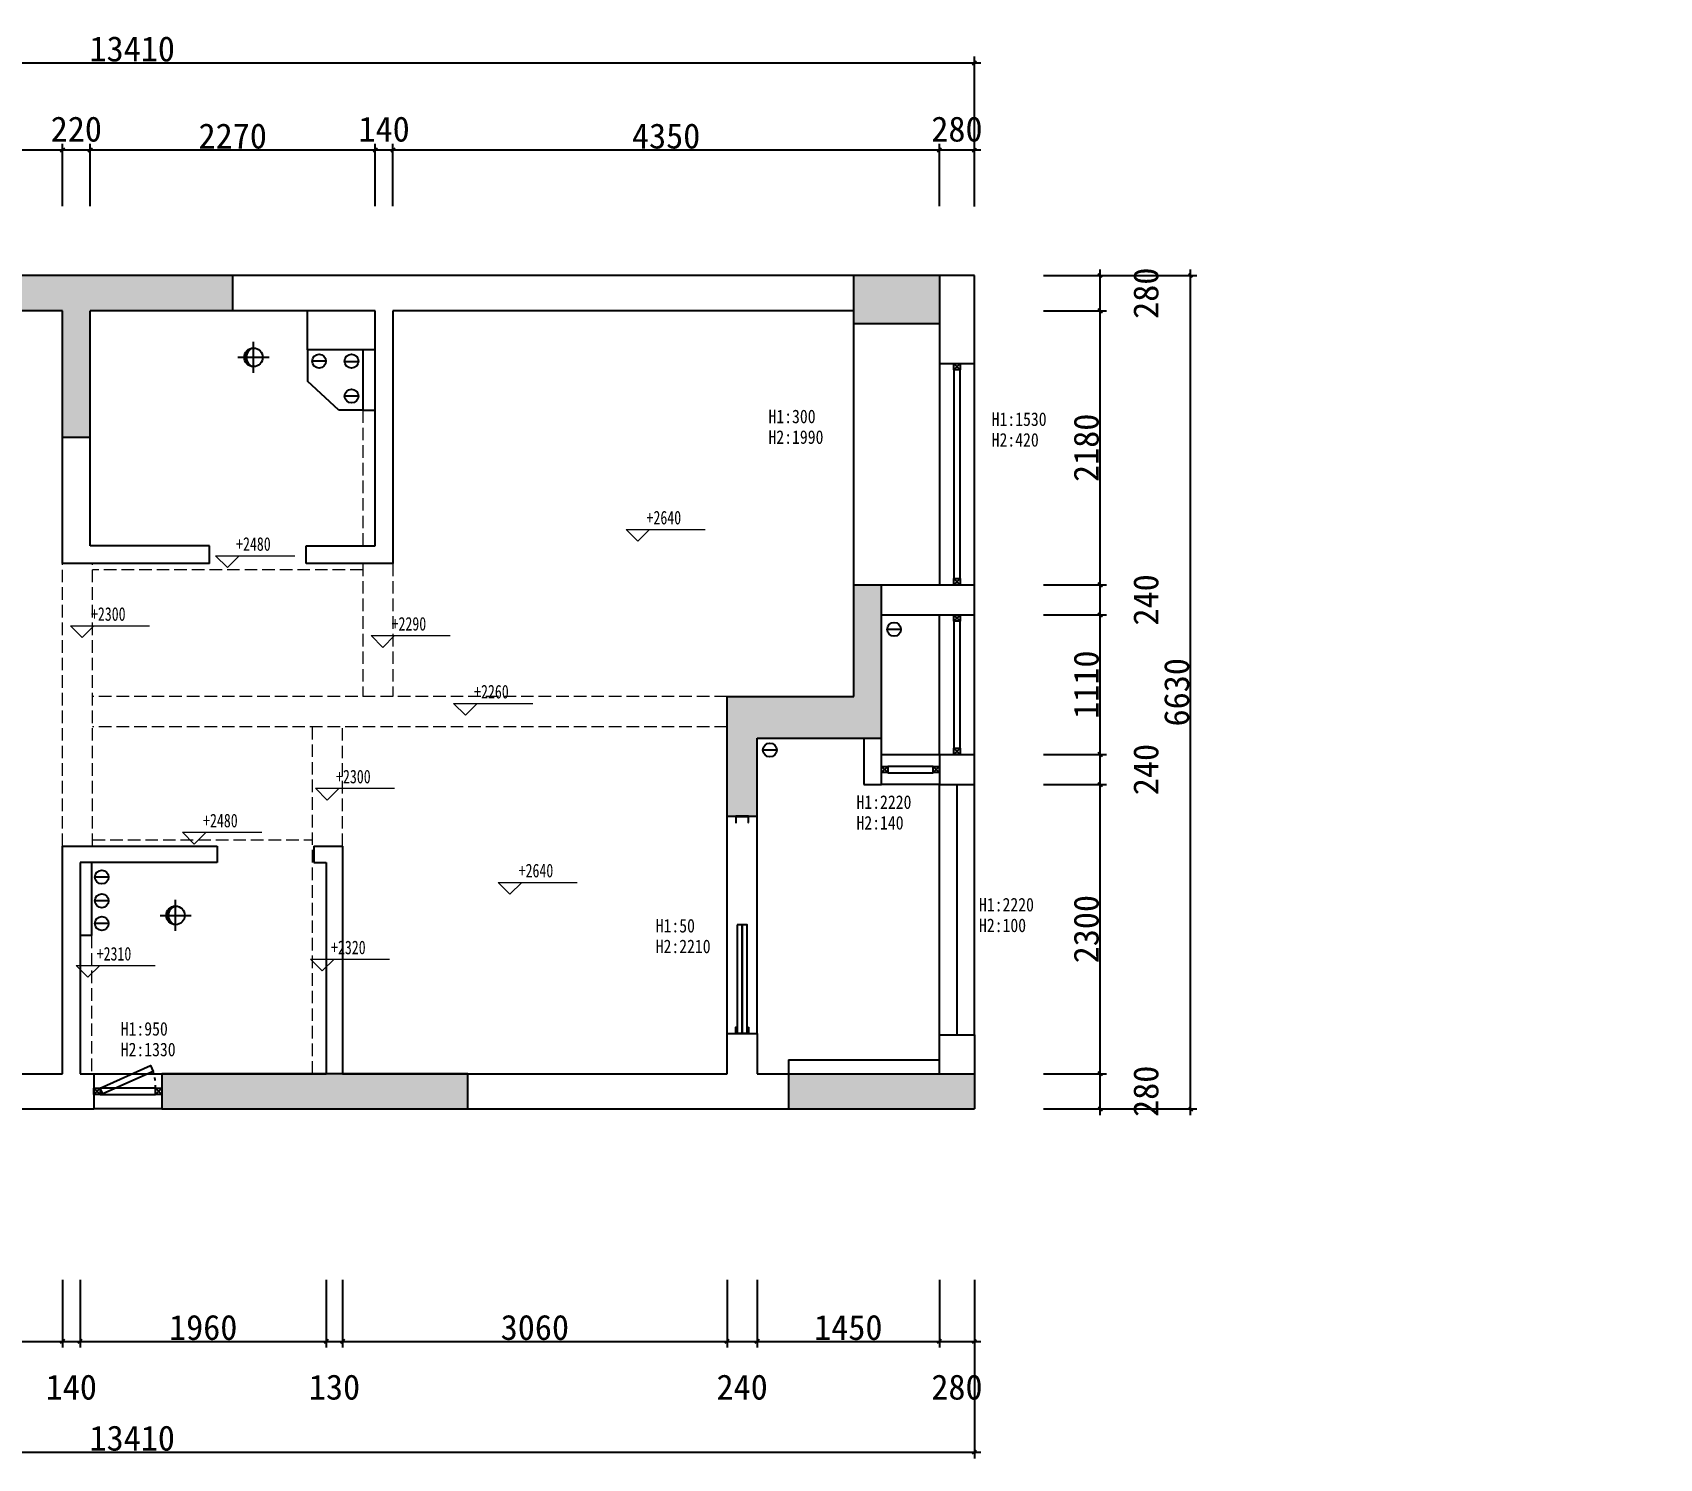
# Model space of a CAD drawing. Header units: millimetres. Extents: x 104198 to 1296755, y -81101 to 81453.
# Drawn here: x 524608 to 537559, y 8328 to 19673 of the extents above; entities that cross this region are included whole.
import ezdxf

# ---------------------------------------------------------------- set-up
doc = ezdxf.new("R2010")
doc.units = ezdxf.units.MM
doc.header["$PDMODE"] = 3
doc.linetypes.add('ACAD_ISO03W100', pattern=[30, 12, -18])
doc.linetypes.add('DASH', pattern=[8.89, 6.35, -2.54])
doc.layers.get('Defpoints').update_dxf_attribs({"color": 250})
for name, color, linetype, lineweight in [('01-PL-墙体柱子', 7, 'Continuous', 35), ('Lintel【过梁】', 6, 'DASH', 0), ('平面文字', 2, 'Continuous', 0)]:
    doc.layers.add(name, color=color, linetype=linetype, lineweight=lineweight)
doc.layers.add('1-墙线', color=7, linetype='Continuous')
doc.layers.add('图层1', color=1, linetype='Continuous')
doc.styles.add('新宋体', font='', dxfattribs={"width": 0.85})
doc.styles.get('新宋体').set_extended_font_data('NSimSun')
doc.dimstyles.new('平面', dxfattribs={"dimscale": 0, "dimtxt": 200, "dimasz": 30, "dimexe": 50, "dimexo": 50, "dimgap": 10, "dimtad": 1, "dimdec": 0, "dimdsep": 46, "dimtxsty": 'Standard', "dimblk1": 'OBLIQUE', "dimblk2": 'OBLIQUE', "dimsah": 1, "dimcen": 0, "dimdle": 50, "dimclrd": 8, "dimclre": 8, "dimclrt": 1, "dimadec": 0, "dimazin": 0, "dimtfac": 1, "dimtdec": 0, "dimtmove": 2, "dimatfit": 3, "dimldrblk": 'OBLIQUE', "dimfxl": 1, "dimtolj": 1, "dimtzin": 0, "dimarcsym": 0})
doc.dimstyles.new('平面内部标注', dxfattribs={"dimtxt": 100, "dimasz": 40, "dimexe": 60, "dimexo": 30, "dimgap": 30, "dimtad": 1, "dimdec": 0, "dimtxsty": '新宋体', "dimblk": 'ARCHTICK', "dimcen": 80, "dimdle": 60, "dimclrd": 8, "dimclre": 8, "dimclrt": 1, "dimadec": 0, "dimazin": 0, "dimtfac": 1, "dimtdec": 0, "dimtix": 1, "dimtmove": 2, "dimatfit": 3, "dimldrblk": 'DOT', "dimfxl": 150, "dimfxlon": 1, "dimarcsym": 0})

# ---------------------------------------------------------------- blocks, each defined once
blk = doc.blocks.new('_ArchTick')
at = {"color": 2, "linetype": 'ByBlock', "const_width": 0.4}
blk.add_lwpolyline([(-0.5, -0.5), (0.5, 0.5)], dxfattribs=at)
blk = doc.blocks.new('*D357')
at = {"layer": 'Defpoints', "color": 0, "transparency": 16777216}
for p in [(545236, 10797), (104629, 9467), (545144, 9467)]:
    blk.add_point(p, dxfattribs=at)
at = {"layer": '平面文字', "color": 8, "lineweight": -2, "transparency": 16777216}
for p, q in [((545206, 10797), (545084, 10797)), ((545144, 10857), (545144, 9407)), ((544994, 9467), (545204, 9467))]:
    blk.add_line(p, q, dxfattribs=at)
at = {"layer": '平面文字', "color": 8, "lineweight": -2, "transparency": 16777216, "xscale": 40, "yscale": 40, "zscale": 40}
for p, rotation in [((545144, 10797), 90), ((545144, 9467), 270)]:
    blk.add_blockref('_ArchTick', p, dxfattribs=dict(at, rotation=rotation))
at = {"layer": '平面文字', "color": 1, "transparency": 16777216, "insert": (545064, 10132), "char_height": 100, "attachment_point": 5, "rotation": 90, "style": '新宋体'}
blk.add_mtext('1330', dxfattribs=at)
blk = doc.blocks.new('_Dot')
at = {"color": 2, "linetype": 'ByBlock', "lineweight": -2}
blk.add_line((-0.5, 0), (-1, 0), dxfattribs=at)
at = {"color": 2, "linetype": 'ByBlock', "const_width": 0.5}
blk.add_lwpolyline([(-0.25, 0, 1), (0.25, 0, 1)], format="xyb", close=True, dxfattribs=at)
blk = doc.blocks.new('*D359')
at = {"layer": 'Defpoints', "color": 0, "transparency": 16777216}
for p in [(544951, 11237), (104344, 9467), (104344, 9467)]:
    blk.add_point(p, dxfattribs=at)
at = {"layer": '平面文字', "color": 8, "lineweight": -2, "transparency": 16777216}
for p, q in [((104344, 11297), (104344, 9407)), ((104494, 11237), (104284, 11237)), ((104344, 9467), (104284, 9467))]:
    blk.add_line(p, q, dxfattribs=at)
at = {"layer": '平面文字', "color": 8, "lineweight": -2, "transparency": 16777216, "xscale": 40, "yscale": 40, "zscale": 40}
for p, rotation in [((104344, 11237), 90), ((104344, 9467), 270)]:
    blk.add_blockref('_ArchTick', p, dxfattribs=dict(at, rotation=rotation))
at = {"layer": '平面文字', "color": 1, "transparency": 16777216, "insert": (104264, 10352), "char_height": 100, "attachment_point": 5, "rotation": 90, "style": '新宋体'}
blk.add_mtext('1770', dxfattribs=at)
blk = doc.blocks.new('tree')
at = {"color": 251, "linetype": 'ByBlock', "ltscale": 0.3}
for p, q in [((539041, 164856), (538991, 164806)), ((539041, 164806), (538991, 164856))]:
    blk.add_line(p, q, dxfattribs=at)
at = {"color": 2, "linetype": 'ByBlock', "ltscale": 0.3}
blk.add_lwpolyline([(538991, 164806), (539041, 164806), (539041, 164856), (538991, 164856)], close=True, dxfattribs=at)
blk = doc.blocks.new('_OBLIQUE')
at = {"color": 0, "linetype": 'ByBlock'}
blk.add_line((-0.5, -0.5), (0.5, 0.5), dxfattribs=at)
blk = doc.blocks.new('*D363')
at = {"color": 8, "lineweight": -2, "ltscale": 0.1, "transparency": 16777216}
for p, q in [((523527, 9749), (523527, 9209)), ((524847, 9749), (524847, 9209)), ((523477, 9259), (524897, 9259))]:
    blk.add_line(p, q, dxfattribs=at)
at = {"layer": 'Defpoints', "color": 0, "ltscale": 0.1, "transparency": 16777216}
for p in [(523527, 9799), (524847, 9799), (524847, 9259)]:
    blk.add_point(p, dxfattribs=at)
at = {"color": 8, "lineweight": -2, "ltscale": 0.1, "transparency": 16777216, "xscale": 30, "yscale": 30, "zscale": 30, "rotation": 180}
blk.add_blockref('_OBLIQUE', (523527, 9259), dxfattribs=at)
at = {"color": 8, "lineweight": -2, "ltscale": 0.1, "transparency": 16777216, "xscale": 30, "yscale": 30, "zscale": 30}
blk.add_blockref('_OBLIQUE', (524847, 9259), dxfattribs=at)
at = {"color": 1, "ltscale": 0.1, "transparency": 16777216, "insert": (524187, 9369), "char_height": 200, "attachment_point": 5}
blk.add_mtext('\\A1;1320', dxfattribs=at)
blk = doc.blocks.new('*D364')
at = {"color": 8, "lineweight": -2, "ltscale": 0.1, "transparency": 16777216}
for p, q in [((524847, 9749), (524847, 9209)), ((524987, 9749), (524987, 9209)), ((524797, 9259), (525037, 9259))]:
    blk.add_line(p, q, dxfattribs=at)
at = {"layer": 'Defpoints', "color": 0, "ltscale": 0.1, "transparency": 16777216}
for p in [(524847, 9799), (524987, 9799), (524987, 9259)]:
    blk.add_point(p, dxfattribs=at)
at = {"color": 8, "lineweight": -2, "ltscale": 0.1, "transparency": 16777216, "xscale": 30, "yscale": 30, "zscale": 30, "rotation": 180}
blk.add_blockref('_OBLIQUE', (524847, 9259), dxfattribs=at)
at = {"color": 8, "lineweight": -2, "ltscale": 0.1, "transparency": 16777216, "xscale": 30, "yscale": 30, "zscale": 30}
blk.add_blockref('_OBLIQUE', (524987, 9259), dxfattribs=at)
at = {"color": 1, "ltscale": 0.1, "transparency": 16777216, "insert": (524917, 8894), "char_height": 200, "attachment_point": 5}
blk.add_mtext('\\A1;140', dxfattribs=at)
blk = doc.blocks.new('*D365')
at = {"color": 8, "lineweight": -2, "ltscale": 0.1, "transparency": 16777216}
for p, q in [((524987, 9749), (524987, 9209)), ((526947, 9749), (526947, 9209)), ((524937, 9259), (526997, 9259))]:
    blk.add_line(p, q, dxfattribs=at)
at = {"layer": 'Defpoints', "color": 0, "ltscale": 0.1, "transparency": 16777216}
for p in [(524987, 9799), (526947, 9799), (526947, 9259)]:
    blk.add_point(p, dxfattribs=at)
at = {"color": 8, "lineweight": -2, "ltscale": 0.1, "transparency": 16777216, "xscale": 30, "yscale": 30, "zscale": 30, "rotation": 180}
blk.add_blockref('_OBLIQUE', (524987, 9259), dxfattribs=at)
at = {"color": 8, "lineweight": -2, "ltscale": 0.1, "transparency": 16777216, "xscale": 30, "yscale": 30, "zscale": 30}
blk.add_blockref('_OBLIQUE', (526947, 9259), dxfattribs=at)
at = {"color": 1, "ltscale": 0.1, "transparency": 16777216, "insert": (525967, 9369), "char_height": 200, "attachment_point": 5}
blk.add_mtext('\\A1;1960', dxfattribs=at)
blk = doc.blocks.new('*D366')
at = {"color": 8, "lineweight": -2, "ltscale": 0.1, "transparency": 16777216}
for p, q in [((526947, 9749), (526947, 9209)), ((527077, 9749), (527077, 9209)), ((526897, 9259), (527127, 9259))]:
    blk.add_line(p, q, dxfattribs=at)
at = {"layer": 'Defpoints', "color": 0, "ltscale": 0.1, "transparency": 16777216}
for p in [(526947, 9799), (527077, 9799), (527077, 9259)]:
    blk.add_point(p, dxfattribs=at)
at = {"color": 8, "lineweight": -2, "ltscale": 0.1, "transparency": 16777216, "xscale": 30, "yscale": 30, "zscale": 30, "rotation": 180}
blk.add_blockref('_OBLIQUE', (526947, 9259), dxfattribs=at)
at = {"color": 8, "lineweight": -2, "ltscale": 0.1, "transparency": 16777216, "xscale": 30, "yscale": 30, "zscale": 30}
blk.add_blockref('_OBLIQUE', (527077, 9259), dxfattribs=at)
at = {"color": 1, "ltscale": 0.1, "transparency": 16777216, "insert": (527012, 8894), "char_height": 200, "attachment_point": 5}
blk.add_mtext('\\A1;130', dxfattribs=at)
blk = doc.blocks.new('*D367')
at = {"color": 8, "lineweight": -2, "ltscale": 0.1, "transparency": 16777216}
for p, q in [((527077, 9749), (527077, 9209)), ((530137, 9749), (530137, 9209)), ((527027, 9259), (530187, 9259))]:
    blk.add_line(p, q, dxfattribs=at)
at = {"layer": 'Defpoints', "color": 0, "ltscale": 0.1, "transparency": 16777216}
for p in [(527077, 9799), (530137, 9799), (530137, 9259)]:
    blk.add_point(p, dxfattribs=at)
at = {"color": 8, "lineweight": -2, "ltscale": 0.1, "transparency": 16777216, "xscale": 30, "yscale": 30, "zscale": 30, "rotation": 180}
blk.add_blockref('_OBLIQUE', (527077, 9259), dxfattribs=at)
at = {"color": 8, "lineweight": -2, "ltscale": 0.1, "transparency": 16777216, "xscale": 30, "yscale": 30, "zscale": 30}
blk.add_blockref('_OBLIQUE', (530137, 9259), dxfattribs=at)
at = {"color": 1, "ltscale": 0.1, "transparency": 16777216, "insert": (528607, 9369), "char_height": 200, "attachment_point": 5}
blk.add_mtext('\\A1;3060', dxfattribs=at)
blk = doc.blocks.new('*D368')
at = {"color": 8, "lineweight": -2, "ltscale": 0.1, "transparency": 16777216}
for p, q in [((530137, 9749), (530137, 9209)), ((530377, 9749), (530377, 9209)), ((530087, 9259), (530427, 9259))]:
    blk.add_line(p, q, dxfattribs=at)
at = {"layer": 'Defpoints', "color": 0, "ltscale": 0.1, "transparency": 16777216}
for p in [(530137, 9799), (530377, 9799), (530377, 9259)]:
    blk.add_point(p, dxfattribs=at)
at = {"color": 8, "lineweight": -2, "ltscale": 0.1, "transparency": 16777216, "xscale": 30, "yscale": 30, "zscale": 30, "rotation": 180}
blk.add_blockref('_OBLIQUE', (530137, 9259), dxfattribs=at)
at = {"color": 8, "lineweight": -2, "ltscale": 0.1, "transparency": 16777216, "xscale": 30, "yscale": 30, "zscale": 30}
blk.add_blockref('_OBLIQUE', (530377, 9259), dxfattribs=at)
at = {"color": 1, "ltscale": 0.1, "transparency": 16777216, "insert": (530257, 8894), "char_height": 200, "attachment_point": 5}
blk.add_mtext('\\A1;240', dxfattribs=at)
blk = doc.blocks.new('*D369')
at = {"color": 8, "lineweight": -2, "ltscale": 0.1, "transparency": 16777216}
for p, q in [((530377, 9749), (530377, 9209)), ((531827, 9749), (531827, 9209)), ((530327, 9259), (531877, 9259))]:
    blk.add_line(p, q, dxfattribs=at)
at = {"layer": 'Defpoints', "color": 0, "ltscale": 0.1, "transparency": 16777216}
for p in [(530377, 9799), (531827, 9799), (531827, 9259)]:
    blk.add_point(p, dxfattribs=at)
at = {"color": 8, "lineweight": -2, "ltscale": 0.1, "transparency": 16777216, "xscale": 30, "yscale": 30, "zscale": 30, "rotation": 180}
blk.add_blockref('_OBLIQUE', (530377, 9259), dxfattribs=at)
at = {"color": 8, "lineweight": -2, "ltscale": 0.1, "transparency": 16777216, "xscale": 30, "yscale": 30, "zscale": 30}
blk.add_blockref('_OBLIQUE', (531827, 9259), dxfattribs=at)
at = {"color": 1, "ltscale": 0.1, "transparency": 16777216, "insert": (531102, 9369), "char_height": 200, "attachment_point": 5}
blk.add_mtext('\\A1;1450', dxfattribs=at)
blk = doc.blocks.new('*D370')
at = {"color": 8, "lineweight": -2, "ltscale": 0.1, "transparency": 16777216}
for p, q in [((531827, 9749), (531827, 9209)), ((532107, 9749), (532107, 9209)), ((531777, 9259), (532157, 9259))]:
    blk.add_line(p, q, dxfattribs=at)
at = {"layer": 'Defpoints', "color": 0, "ltscale": 0.1, "transparency": 16777216}
for p in [(531827, 9799), (532107, 9799), (532107, 9259)]:
    blk.add_point(p, dxfattribs=at)
at = {"color": 8, "lineweight": -2, "ltscale": 0.1, "transparency": 16777216, "xscale": 30, "yscale": 30, "zscale": 30, "rotation": 180}
blk.add_blockref('_OBLIQUE', (531827, 9259), dxfattribs=at)
at = {"color": 8, "lineweight": -2, "ltscale": 0.1, "transparency": 16777216, "xscale": 30, "yscale": 30, "zscale": 30}
blk.add_blockref('_OBLIQUE', (532107, 9259), dxfattribs=at)
at = {"color": 1, "ltscale": 0.1, "transparency": 16777216, "insert": (531967, 8894), "char_height": 200, "attachment_point": 5}
blk.add_mtext('\\A1;280', dxfattribs=at)
blk = doc.blocks.new('*D371')
at = {"color": 8, "lineweight": -2, "ltscale": 0.1, "transparency": 16777216}
for p, q in [((518697, 9749), (518697, 8328)), ((532107, 9749), (532107, 8328)), ((518647, 8378), (532157, 8378))]:
    blk.add_line(p, q, dxfattribs=at)
at = {"layer": 'Defpoints', "color": 0, "ltscale": 0.1, "transparency": 16777216}
for p in [(518697, 9799), (532107, 9799), (532107, 8378)]:
    blk.add_point(p, dxfattribs=at)
at = {"color": 8, "lineweight": -2, "ltscale": 0.1, "transparency": 16777216, "xscale": 30, "yscale": 30, "zscale": 30, "rotation": 180}
blk.add_blockref('_OBLIQUE', (518697, 8378), dxfattribs=at)
at = {"color": 8, "lineweight": -2, "ltscale": 0.1, "transparency": 16777216, "xscale": 30, "yscale": 30, "zscale": 30}
blk.add_blockref('_OBLIQUE', (532107, 8378), dxfattribs=at)
at = {"color": 1, "ltscale": 0.1, "transparency": 16777216, "insert": (525402, 8488), "char_height": 200, "attachment_point": 5}
blk.add_mtext('\\A1;13410', dxfattribs=at)
blk = doc.blocks.new('*D372')
at = {"color": 8, "lineweight": -2, "ltscale": 0.1, "transparency": 16777216}
for p, q in [((533107, 11059), (533107, 11439)), ((532657, 11389), (533157, 11389)), ((532657, 11109), (533157, 11109))]:
    blk.add_line(p, q, dxfattribs=at)
at = {"layer": 'Defpoints', "color": 0, "ltscale": 0.1, "transparency": 16777216}
for p in [(532607, 11389), (533107, 11389), (532607, 11109)]:
    blk.add_point(p, dxfattribs=at)
at = {"color": 8, "lineweight": -2, "ltscale": 0.1, "transparency": 16777216, "xscale": 30, "yscale": 30, "zscale": 30}
for p, rotation in [((533107, 11389), 90), ((533107, 11109), 270)]:
    blk.add_blockref('_OBLIQUE', p, dxfattribs=dict(at, rotation=rotation))
at = {"color": 1, "ltscale": 0.1, "transparency": 16777216, "insert": (533472, 11249), "char_height": 200, "attachment_point": 5, "rotation": 90}
blk.add_mtext('\\A1;280', dxfattribs=at)
blk = doc.blocks.new('*D373')
at = {"color": 8, "lineweight": -2, "ltscale": 0.1, "transparency": 16777216}
for p, q in [((533107, 11339), (533107, 13739)), ((532657, 13689), (533157, 13689)), ((532657, 11389), (533157, 11389))]:
    blk.add_line(p, q, dxfattribs=at)
at = {"layer": 'Defpoints', "color": 0, "ltscale": 0.1, "transparency": 16777216}
for p in [(532607, 13689), (533107, 13689), (532607, 11389)]:
    blk.add_point(p, dxfattribs=at)
at = {"color": 8, "lineweight": -2, "ltscale": 0.1, "transparency": 16777216, "xscale": 30, "yscale": 30, "zscale": 30}
for p, rotation in [((533107, 13689), 90), ((533107, 11389), 270)]:
    blk.add_blockref('_OBLIQUE', p, dxfattribs=dict(at, rotation=rotation))
at = {"color": 1, "ltscale": 0.1, "transparency": 16777216, "insert": (532997, 12539), "char_height": 200, "attachment_point": 5, "rotation": 90}
blk.add_mtext('\\A1;2300', dxfattribs=at)
blk = doc.blocks.new('*D374')
at = {"color": 8, "lineweight": -2, "ltscale": 0.1, "transparency": 16777216}
for p, q in [((532657, 13929), (533157, 13929)), ((533107, 13639), (533107, 13979)), ((532657, 13689), (533157, 13689))]:
    blk.add_line(p, q, dxfattribs=at)
at = {"layer": 'Defpoints', "color": 0, "ltscale": 0.1, "transparency": 16777216}
for p in [(532607, 13929), (533107, 13929), (532607, 13689)]:
    blk.add_point(p, dxfattribs=at)
at = {"color": 8, "lineweight": -2, "ltscale": 0.1, "transparency": 16777216, "xscale": 30, "yscale": 30, "zscale": 30}
for p, rotation in [((533107, 13929), 90), ((533107, 13689), 270)]:
    blk.add_blockref('_OBLIQUE', p, dxfattribs=dict(at, rotation=rotation))
at = {"color": 1, "ltscale": 0.1, "transparency": 16777216, "insert": (533472, 13809), "char_height": 200, "attachment_point": 5, "rotation": 90}
blk.add_mtext('\\A1;240', dxfattribs=at)
blk = doc.blocks.new('*D375')
at = {"color": 8, "lineweight": -2, "ltscale": 0.1, "transparency": 16777216}
for p, q in [((532657, 15039), (533157, 15039)), ((533107, 13879), (533107, 15089)), ((532657, 13929), (533157, 13929))]:
    blk.add_line(p, q, dxfattribs=at)
at = {"layer": 'Defpoints', "color": 0, "ltscale": 0.1, "transparency": 16777216}
for p in [(532607, 15039), (533107, 15039), (532607, 13929)]:
    blk.add_point(p, dxfattribs=at)
at = {"color": 8, "lineweight": -2, "ltscale": 0.1, "transparency": 16777216, "xscale": 30, "yscale": 30, "zscale": 30}
for p, rotation in [((533107, 15039), 90), ((533107, 13929), 270)]:
    blk.add_blockref('_OBLIQUE', p, dxfattribs=dict(at, rotation=rotation))
at = {"color": 1, "ltscale": 0.1, "transparency": 16777216, "insert": (532997, 14484), "char_height": 200, "attachment_point": 5, "rotation": 90}
blk.add_mtext('\\A1;1110', dxfattribs=at)
blk = doc.blocks.new('*D376')
at = {"color": 8, "lineweight": -2, "ltscale": 0.1, "transparency": 16777216}
for p, q in [((533107, 14989), (533107, 15329)), ((532657, 15279), (533157, 15279)), ((532657, 15039), (533157, 15039))]:
    blk.add_line(p, q, dxfattribs=at)
at = {"layer": 'Defpoints', "color": 0, "ltscale": 0.1, "transparency": 16777216}
for p in [(532607, 15279), (533107, 15279), (532607, 15039)]:
    blk.add_point(p, dxfattribs=at)
at = {"color": 8, "lineweight": -2, "ltscale": 0.1, "transparency": 16777216, "xscale": 30, "yscale": 30, "zscale": 30}
for p, rotation in [((533107, 15279), 90), ((533107, 15039), 270)]:
    blk.add_blockref('_OBLIQUE', p, dxfattribs=dict(at, rotation=rotation))
at = {"color": 1, "ltscale": 0.1, "transparency": 16777216, "insert": (533472, 15159), "char_height": 200, "attachment_point": 5, "rotation": 90}
blk.add_mtext('\\A1;240', dxfattribs=at)
blk = doc.blocks.new('*D377')
at = {"color": 8, "lineweight": -2, "ltscale": 0.1, "transparency": 16777216}
for p, q in [((533107, 15229), (533107, 17509)), ((532657, 17459), (533157, 17459)), ((532657, 15279), (533157, 15279))]:
    blk.add_line(p, q, dxfattribs=at)
at = {"layer": 'Defpoints', "color": 0, "ltscale": 0.1, "transparency": 16777216}
for p in [(532607, 17459), (533107, 17459), (532607, 15279)]:
    blk.add_point(p, dxfattribs=at)
at = {"color": 8, "lineweight": -2, "ltscale": 0.1, "transparency": 16777216, "xscale": 30, "yscale": 30, "zscale": 30}
for p, rotation in [((533107, 17459), 90), ((533107, 15279), 270)]:
    blk.add_blockref('_OBLIQUE', p, dxfattribs=dict(at, rotation=rotation))
at = {"color": 1, "ltscale": 0.1, "transparency": 16777216, "insert": (532997, 16369), "char_height": 200, "attachment_point": 5, "rotation": 90}
blk.add_mtext('\\A1;2180', dxfattribs=at)
blk = doc.blocks.new('*D378')
at = {"color": 8, "lineweight": -2, "ltscale": 0.1, "transparency": 16777216}
for p, q in [((533107, 17409), (533107, 17789)), ((532657, 17739), (533157, 17739)), ((532657, 17459), (533157, 17459))]:
    blk.add_line(p, q, dxfattribs=at)
at = {"layer": 'Defpoints', "color": 0, "ltscale": 0.1, "transparency": 16777216}
for p in [(532607, 17739), (533107, 17739), (532607, 17459)]:
    blk.add_point(p, dxfattribs=at)
at = {"color": 8, "lineweight": -2, "ltscale": 0.1, "transparency": 16777216, "xscale": 30, "yscale": 30, "zscale": 30}
for p, rotation in [((533107, 17739), 90), ((533107, 17459), 270)]:
    blk.add_blockref('_OBLIQUE', p, dxfattribs=dict(at, rotation=rotation))
at = {"color": 1, "ltscale": 0.1, "transparency": 16777216, "insert": (533472, 17599), "char_height": 200, "attachment_point": 5, "rotation": 90}
blk.add_mtext('\\A1;280', dxfattribs=at)
blk = doc.blocks.new('*D379')
at = {"color": 8, "lineweight": -2, "ltscale": 0.1, "transparency": 16777216}
for p, q in [((533827, 11059), (533827, 17789)), ((532657, 17739), (533877, 17739)), ((532657, 11109), (533877, 11109))]:
    blk.add_line(p, q, dxfattribs=at)
at = {"layer": 'Defpoints', "color": 0, "ltscale": 0.1, "transparency": 16777216}
for p in [(532607, 17739), (533827, 17739), (532607, 11109)]:
    blk.add_point(p, dxfattribs=at)
at = {"color": 8, "lineweight": -2, "ltscale": 0.1, "transparency": 16777216, "xscale": 30, "yscale": 30, "zscale": 30}
for p, rotation in [((533827, 17739), 90), ((533827, 11109), 270)]:
    blk.add_blockref('_OBLIQUE', p, dxfattribs=dict(at, rotation=rotation))
at = {"color": 1, "ltscale": 0.1, "transparency": 16777216, "insert": (533717, 14424), "char_height": 200, "attachment_point": 5, "rotation": 90}
blk.add_mtext('\\A1;6630', dxfattribs=at)
blk = doc.blocks.new('*D385')
at = {"color": 8, "lineweight": -2, "ltscale": 0.1, "transparency": 16777216}
for p, q in [((523077, 18292), (523077, 18789)), ((524847, 18292), (524847, 18789)), ((523027, 18739), (524897, 18739))]:
    blk.add_line(p, q, dxfattribs=at)
at = {"layer": 'Defpoints', "color": 0, "ltscale": 0.1, "transparency": 16777216}
for p in [(524847, 18739), (523077, 18242), (524847, 18242)]:
    blk.add_point(p, dxfattribs=at)
at = {"color": 8, "lineweight": -2, "ltscale": 0.1, "transparency": 16777216, "xscale": 30, "yscale": 30, "zscale": 30, "rotation": 180}
blk.add_blockref('_OBLIQUE', (523077, 18739), dxfattribs=at)
at = {"color": 8, "lineweight": -2, "ltscale": 0.1, "transparency": 16777216, "xscale": 30, "yscale": 30, "zscale": 30}
blk.add_blockref('_OBLIQUE', (524847, 18739), dxfattribs=at)
at = {"color": 1, "ltscale": 0.1, "transparency": 16777216, "insert": (523962, 18849), "char_height": 200, "attachment_point": 5}
blk.add_mtext('\\A1;1770', dxfattribs=at)
blk = doc.blocks.new('*D386')
at = {"color": 8, "lineweight": -2, "ltscale": 0.1, "transparency": 16777216}
for p, q in [((524847, 18292), (524847, 18789)), ((525067, 18292), (525067, 18789)), ((524797, 18739), (525117, 18739))]:
    blk.add_line(p, q, dxfattribs=at)
at = {"layer": 'Defpoints', "color": 0, "ltscale": 0.1, "transparency": 16777216}
for p in [(525067, 18739), (524847, 18242), (525067, 18242)]:
    blk.add_point(p, dxfattribs=at)
at = {"color": 8, "lineweight": -2, "ltscale": 0.1, "transparency": 16777216, "xscale": 30, "yscale": 30, "zscale": 30, "rotation": 180}
blk.add_blockref('_OBLIQUE', (524847, 18739), dxfattribs=at)
at = {"color": 8, "lineweight": -2, "ltscale": 0.1, "transparency": 16777216, "xscale": 30, "yscale": 30, "zscale": 30}
blk.add_blockref('_OBLIQUE', (525067, 18739), dxfattribs=at)
at = {"color": 1, "ltscale": 0.1, "transparency": 16777216, "insert": (524957, 18904), "char_height": 200, "attachment_point": 5}
blk.add_mtext('\\A1;220', dxfattribs=at)
blk = doc.blocks.new('*D387')
at = {"color": 8, "lineweight": -2, "ltscale": 0.1, "transparency": 16777216}
for p, q in [((525067, 18292), (525067, 18789)), ((527337, 18292), (527337, 18789)), ((525017, 18739), (527387, 18739))]:
    blk.add_line(p, q, dxfattribs=at)
at = {"layer": 'Defpoints', "color": 0, "ltscale": 0.1, "transparency": 16777216}
for p in [(527337, 18739), (525067, 18242), (527337, 18242)]:
    blk.add_point(p, dxfattribs=at)
at = {"color": 8, "lineweight": -2, "ltscale": 0.1, "transparency": 16777216, "xscale": 30, "yscale": 30, "zscale": 30, "rotation": 180}
blk.add_blockref('_OBLIQUE', (525067, 18739), dxfattribs=at)
at = {"color": 8, "lineweight": -2, "ltscale": 0.1, "transparency": 16777216, "xscale": 30, "yscale": 30, "zscale": 30}
blk.add_blockref('_OBLIQUE', (527337, 18739), dxfattribs=at)
at = {"color": 1, "ltscale": 0.1, "transparency": 16777216, "insert": (526202, 18849), "char_height": 200, "attachment_point": 5}
blk.add_mtext('\\A1;2270', dxfattribs=at)
blk = doc.blocks.new('*D388')
at = {"color": 8, "lineweight": -2, "ltscale": 0.1, "transparency": 16777216}
for p, q in [((527337, 18292), (527337, 18789)), ((527477, 18292), (527477, 18789)), ((527287, 18739), (527527, 18739))]:
    blk.add_line(p, q, dxfattribs=at)
at = {"layer": 'Defpoints', "color": 0, "ltscale": 0.1, "transparency": 16777216}
for p in [(527477, 18739), (527337, 18242), (527477, 18242)]:
    blk.add_point(p, dxfattribs=at)
at = {"color": 8, "lineweight": -2, "ltscale": 0.1, "transparency": 16777216, "xscale": 30, "yscale": 30, "zscale": 30, "rotation": 180}
blk.add_blockref('_OBLIQUE', (527337, 18739), dxfattribs=at)
at = {"color": 8, "lineweight": -2, "ltscale": 0.1, "transparency": 16777216, "xscale": 30, "yscale": 30, "zscale": 30}
blk.add_blockref('_OBLIQUE', (527477, 18739), dxfattribs=at)
at = {"color": 1, "ltscale": 0.1, "transparency": 16777216, "insert": (527407, 18904), "char_height": 200, "attachment_point": 5}
blk.add_mtext('\\A1;140', dxfattribs=at)
blk = doc.blocks.new('*D389')
at = {"color": 8, "lineweight": -2, "ltscale": 0.1, "transparency": 16777216}
for p, q in [((527477, 18292), (527477, 18789)), ((531827, 18292), (531827, 18789)), ((527427, 18739), (531877, 18739))]:
    blk.add_line(p, q, dxfattribs=at)
at = {"layer": 'Defpoints', "color": 0, "ltscale": 0.1, "transparency": 16777216}
for p in [(531827, 18739), (527477, 18242), (531827, 18242)]:
    blk.add_point(p, dxfattribs=at)
at = {"color": 8, "lineweight": -2, "ltscale": 0.1, "transparency": 16777216, "xscale": 30, "yscale": 30, "zscale": 30, "rotation": 180}
blk.add_blockref('_OBLIQUE', (527477, 18739), dxfattribs=at)
at = {"color": 8, "lineweight": -2, "ltscale": 0.1, "transparency": 16777216, "xscale": 30, "yscale": 30, "zscale": 30}
blk.add_blockref('_OBLIQUE', (531827, 18739), dxfattribs=at)
at = {"color": 1, "ltscale": 0.1, "transparency": 16777216, "insert": (529652, 18849), "char_height": 200, "attachment_point": 5}
blk.add_mtext('\\A1;4350', dxfattribs=at)
blk = doc.blocks.new('*D390')
at = {"color": 8, "lineweight": -2, "ltscale": 0.1, "transparency": 16777216}
for p, q in [((531827, 18292), (531827, 18789)), ((532107, 18292), (532107, 18789)), ((531777, 18739), (532157, 18739))]:
    blk.add_line(p, q, dxfattribs=at)
at = {"layer": 'Defpoints', "color": 0, "ltscale": 0.1, "transparency": 16777216}
for p in [(532107, 18739), (531827, 18242), (532107, 18242)]:
    blk.add_point(p, dxfattribs=at)
at = {"color": 8, "lineweight": -2, "ltscale": 0.1, "transparency": 16777216, "xscale": 30, "yscale": 30, "zscale": 30, "rotation": 180}
blk.add_blockref('_OBLIQUE', (531827, 18739), dxfattribs=at)
at = {"color": 8, "lineweight": -2, "ltscale": 0.1, "transparency": 16777216, "xscale": 30, "yscale": 30, "zscale": 30}
blk.add_blockref('_OBLIQUE', (532107, 18739), dxfattribs=at)
at = {"color": 1, "ltscale": 0.1, "transparency": 16777216, "insert": (531967, 18904), "char_height": 200, "attachment_point": 5}
blk.add_mtext('\\A1;280', dxfattribs=at)
blk = doc.blocks.new('*D391')
at = {"color": 8, "lineweight": -2, "ltscale": 0.1, "transparency": 16777216}
for p, q in [((518647, 19432), (532157, 19432)), ((518697, 18289), (518697, 19482)), ((532107, 18289), (532107, 19482))]:
    blk.add_line(p, q, dxfattribs=at)
at = {"layer": 'Defpoints', "color": 0, "ltscale": 0.1, "transparency": 16777216}
for p in [(532107, 19432), (518697, 18239), (532107, 18239)]:
    blk.add_point(p, dxfattribs=at)
at = {"color": 8, "lineweight": -2, "ltscale": 0.1, "transparency": 16777216, "xscale": 30, "yscale": 30, "zscale": 30, "rotation": 180}
blk.add_blockref('_OBLIQUE', (518697, 19432), dxfattribs=at)
at = {"color": 8, "lineweight": -2, "ltscale": 0.1, "transparency": 16777216, "xscale": 30, "yscale": 30, "zscale": 30}
blk.add_blockref('_OBLIQUE', (532107, 19432), dxfattribs=at)
at = {"color": 1, "ltscale": 0.1, "transparency": 16777216, "insert": (525402, 19542), "char_height": 200, "attachment_point": 5}
blk.add_mtext('\\A1;13410', dxfattribs=at)

msp = doc.modelspace()

# ---------------------------------------------------------------- hatches: boundary and pattern name
at = {"layer": '01-PL-墙体柱子', "lineweight": -2, "ltscale": 10}
for points in [[(526202, 17739), (523962, 17739), (523962, 17459), (524847, 17459), (524847, 16454), (525067, 16454), (525067, 17459), (526202, 17459)], [(531827, 17739), (531147, 17739), (531147, 17359), (531827, 17359)], [(531367, 15279), (531147, 15279), (531147, 14389), (530137, 14389), (530137, 13439), (530377, 13439), (530377, 14059), (531367, 14059)], [(528072.6, 11389), (525637, 11389), (525637, 11109), (528072.6, 11109)], [(532107, 11389), (531827, 11389), (530627, 11389), (530627, 11109), (532107, 11109)]]:
    msp.add_hatch(color=8, dxfattribs=at).paths.add_polyline_path(points)
at = {"layer": '图层1'}
h = msp.add_hatch(color=256, dxfattribs=at)
h.paths.add_polyline_path([(526367.3, 17163, 0.4066116), (526293, 17091.3), (526310.1, 17091.3, -0.3335349)])
h.paths.add_polyline_path([(526310.1, 17091.3), (526293, 17091.3, 0.4244452), (526367.3, 17015, -0.3499756)])
h = msp.add_hatch(color=256, dxfattribs=at)
h.paths.add_polyline_path([(525747, 12722.5, 0.4066116), (525672.7, 12650.8), (525689.8, 12650.8, -0.3335349)])
h.paths.add_polyline_path([(525689.8, 12650.8), (525672.7, 12650.8, 0.4244452), (525747, 12574.5, -0.3499756)])

# ---------------------------------------------------------------- linework, layer by layer
at = {"linetype": 'ByBlock'}
for p, q in [((532107, 17739), (521187, 17739)), ((526202, 17459), (526202, 17739)), ((531147, 15279), (531147, 17739)), ((531827, 17739), (531827, 17039)), ((532107, 17039), (532107, 17739)), ((524847, 17459), (523077, 17459)), ((524847, 15449), (524847, 17459)), ((525067, 15589), (525067, 17459)), ((527337, 17459), (525067, 17459)), ((526797, 17149), (526797, 17459)), ((527337, 15589), (527337, 17459)), ((531147, 17459), (527477, 17459)), ((527477, 17459), (527477, 15449)), ((531147, 17359), (531827, 17359)), ((527337, 17149), (526797, 17149)), ((526797, 17149), (526797, 16899)), ((527237, 17149), (527237, 16669)), ((531827, 17039), (532107, 17039)), ((527047, 16669), (526797, 16899)), ((527237, 16669), (527047, 16669)), ((527237, 16669), (527337, 16669)), ((524847, 16454), (525067, 16454)), ((526017, 15589), (525067, 15589)), ((526017, 15449), (526017, 15589)), ((526787, 15449), (526787, 15589)), ((526787, 15589), (527337, 15589)), ((526017, 15449), (524847, 15449)), ((527477, 15449), (526787, 15449)), ((531147, 14389), (531147, 15279)), ((531147, 15279), (531827, 15279)), ((531367, 14059), (531367, 15279)), ((531827, 15279), (532107, 15279)), ((531367, 15039), (532107, 15039)), ((530137, 13439), (530137, 14389)), ((530137, 14389), (531147, 14389)), ((530377, 13439), (530377, 14059)), ((530377, 14059), (531367, 14059)), ((531227, 14056.8), (531227, 13689)), ((531367, 13689), (531367, 14059)), ((531367, 13929), (531827, 13929)), ((531827, 13929), (531827, 13689)), ((531827, 13929), (532107, 13929)), ((532107, 13689), (532107, 13929)), ((531227, 13689), (531367, 13689)), ((531827, 13689), (531367, 13689)), ((531827, 13689), (532107, 13689)), ((530137, 13439), (530377, 13439)), ((524847, 11389), (524847, 13199)), ((524847, 13199), (526077, 13199)), ((526077, 13199), (526077, 13069)), ((526847, 13199), (526847, 13069)), ((526847, 13199), (527077, 13199)), ((527077, 13199), (527077, 11389)), ((526077, 13069), (524987, 13069)), ((524987, 13069), (524987, 11389)), ((525077, 13069), (525077, 12489)), ((526847, 13069), (526947, 13069)), ((526947, 13069), (526947, 11389)), ((525077, 12489), (524987, 12489)), ((530137, 11389), (530137, 11709)), ((530137, 11709), (530377, 11709)), ((530377, 11709), (530377, 11389)), ((531827, 11389), (531827, 11699)), ((531827, 11699), (532107, 11699)), ((532107, 11699), (532107, 11109)), ((530627, 11499), (530627, 11389)), ((530627, 11499), (531827, 11499)), ((523247, 11389), (524847, 11389)), ((524987, 11389), (525097, 11389)), ((525097, 11389), (525097, 11109)), ((525637, 11389), (526947, 11389)), ((525637, 11389), (525637, 11109)), ((527077, 11389), (530137, 11389)), ((530377, 11389), (531827, 11389)), ((530627, 11389), (530627, 11109)), ((531827, 11389), (532107, 11389)), ((523527, 11109), (525097, 11109)), ((525637, 11109), (532107, 11109))]:
    msp.add_line(p, q, dxfattribs=at)
at = {"color": 1}
for p, q in [((531942, 16989), (531942, 15329)), ((531992, 15329), (531992, 16989)), ((531942, 14989), (531942, 13979)), ((531992, 13979), (531992, 14989)), ((531777, 13834), (531417, 13834)), ((531417, 13784), (531777, 13784)), ((525587, 11274), (525147, 11274)), ((525147, 11224), (525587, 11224))]:
    msp.add_line(p, q, dxfattribs=at)
for points in [[(530307, 13389), (530307, 13439), (530207, 13439), (530207, 13389), (530210, 13389), (530210, 13436), (530304, 13436), (530304, 13389), (530307, 13389)], [(530307, 11759), (530307, 11709), (530207, 11709), (530207, 11759), (530210, 11759), (530210, 11712), (530304, 11712), (530304, 11759), (530307, 11759)]]:
    msp.add_lwpolyline(points, dxfattribs=at)
for points in [[(530217.5, 12574), (530217.5, 11712), (530257, 11712), (530257, 12574)], [(530257, 12574), (530257, 11712), (530296.5, 11712), (530296.5, 12574)], [(525568.5, 11407.3), (525166.7, 11228), (525146.3, 11273.7), (525548.1, 11453)]]:
    msp.add_lwpolyline(points, close=True, dxfattribs=at)
at = {"linetype": 'ByBlock'}
msp.add_lwpolyline([(525637, 11109), (528072.6, 11109), (528072.6, 11389), (525637, 11389)], close=True, dxfattribs=at)
at = {"color": 8, "linetype": 'ACAD_ISO03W100', "ltscale": 2}
msp.add_arc((525258.2, 11296.2), 329.5, 356.12902, 28.39897, dxfattribs=at)
at = {"layer": '1-墙线', "color": 8}
for p, q in [((526944, 17058.4), (526834, 17058.4)), ((527201.6, 17051.9), (527092.3, 17051.9)), ((531827, 17039), (531827, 15279)), ((532107, 15279), (532107, 17039)), ((527203, 16780.9), (527093, 16780.9)), ((532107, 13929), (532107, 15279)), ((531827, 13929), (531827, 15039)), ((531521.5, 14924.5), (531411.5, 14924.5)), ((530533, 13964.5), (530423, 13964.5)), ((531827, 11699), (531827, 13689)), ((532107, 11699), (532107, 13689)), ((530137, 11709), (530137, 13439)), ((530377, 11709), (530377, 13439)), ((525214, 12953.5), (525104, 12953.5)), ((525214, 12765), (525104, 12765)), ((525214, 12584), (525104, 12584)), ((525097, 11389), (525637, 11389)), ((525637, 11109), (525097, 11109))]:
    msp.add_line(p, q, dxfattribs=at)
at = {"layer": '1-墙线', "color": 1, "const_width": 15}
msp.add_lwpolyline([(531967, 11699), (531967, 13689)], dxfattribs=at)
at = {"layer": '1-墙线', "color": 1}
for centre in [(526889, 17058.4), (527147, 17058.4), (527148, 16780.9), (531466.5, 14924.5), (530478, 13964.5), (525159, 12953.5), (525159, 12765), (525159, 12584)]:
    msp.add_circle(centre, 55, dxfattribs=at)
at = {"layer": 'Lintel【过梁】', "color": 8, "linetype": 'DASH', "ltscale": 15.748031}
for p, q in [((527237, 16669), (527237, 15589)), ((524847, 13199), (524847, 15449)), ((525087, 13199), (525087, 15449)), ((527237, 15449), (527237, 14389)), ((527477, 15449), (527477, 14389)), ((527237, 15399), (525087, 15399)), ((530137, 14389), (525087, 14389)), ((530137, 14149), (525087, 14149)), ((526837, 11389), (526837, 14149)), ((527077, 13199), (527077, 14149)), ((525087, 13249), (526837, 13249)), ((525077, 12489), (525077, 11389))]:
    msp.add_line(p, q, dxfattribs=at)
at = {"layer": '图层1', "color": 250}
for p, q in [((526367.3, 16965.6), (526367.3, 17213.3)), ((526243.5, 17089.5), (526491.1, 17089.5)), ((525747, 12525.2), (525747, 12772.8)), ((525623.2, 12649), (525870.8, 12649))]:
    msp.add_line(p, q, dxfattribs=at)
at = {"layer": '图层1'}
for centre in [(526367, 17089), (525746.7, 12648.5)]:
    msp.add_circle(centre, 74, dxfattribs=at)
for centre in [(526386.5, 17089), (525766.2, 12648.5)]:
    msp.add_arc(centre, 76.5, 104.53171, 255.46829, dxfattribs=at)
at = {"layer": '平面文字', "color": 1}
for points in [[(529520, 15720.1), (529426.2, 15626.4), (529332.5, 15720.1), (529962.5, 15720.1)], [(526253, 15510.1), (526159.2, 15416.4), (526065.5, 15510.1), (526695.5, 15510.1)], [(525097.5, 14953.1), (525003.7, 14859.4), (524910, 14953.1), (525540, 14953.1)], [(527490.5, 14875.1), (527396.7, 14781.4), (527303, 14875.1), (527933, 14875.1)], [(528147.5, 14335.1), (528053.7, 14241.4), (527960, 14335.1), (528590, 14335.1)], [(527048.5, 13659.6), (526954.7, 13565.9), (526861, 13659.6), (527491, 13659.6)], [(525990, 13309.6), (525896.2, 13215.9), (525802.5, 13309.6), (526432.5, 13309.6)], [(528502, 12911.6), (528408.2, 12817.9), (528314.5, 12911.6), (528944.5, 12911.6)], [(525143, 12249.6), (525049.2, 12155.9), (524955.5, 12249.6), (525585.5, 12249.6)], [(527008.5, 12300.1), (526914.7, 12206.4), (526821, 12300.1), (527451, 12300.1)]]:
    msp.add_lwpolyline(points, dxfattribs=at)

# ---------------------------------------------------------------- block references
at = {"color": 255, "xscale": -1}
for p in [(1070982.7, -147817.4), (1070982.7, -149527.4), (1070982.7, -149817.4), (1070982.7, -150877.4)]:
    msp.add_blockref('tree', p, dxfattribs=at)
for p, rotation in [((366560.6, -525206.7), 270), ((366970.6, -525206.7), 270), ((689953.4, 550264.7), 90), ((690443.4, 550264.7), 90)]:
    msp.add_blockref('tree', p, dxfattribs=dict(at, rotation=rotation))

# ---------------------------------------------------------------- texts
at = {"layer": '平面文字', "color": 1, "style": '新宋体', "width": 0.75}
for s, p in [('+2640', (529496, 15759.9)), ('+2480', (526229, 15549.9)), ('+2300', (525073.5, 14992.9)), ('+2290', (527466.5, 14914.9)), ('+2260', (528123.5, 14374.9)), ('+2300', (527024.5, 13699.4)), ('+2480', (525966, 13349.4)), ('+2640', (528478, 12951.4)), ('+2320', (526984.5, 12339.9)), ('+2310', (525119, 12289.4))]:
    msp.add_text(s, height=108, dxfattribs=at).set_placement(p)
at = {"layer": '平面文字', "color": 1, "char_height": 108, "width": 695.585, "attachment_point": 1, "style": '新宋体'}
for s, insert in [('H1:300', (530466.9, 16673)), ('H1:1530', (532243.4, 16651)), ('H2:1990', (530466.9, 16508.6)), ('H2:420', (532243.4, 16486.6)), ('H1:2220', (531167.4, 13604)), ('H2:140', (531167.4, 13439.6)), ('H1:2220', (532142.4, 12788)), ('H1:50', (529568.9, 12620.5)), ('H2:100', (532142.4, 12623.6)), ('H2:2210', (529568.9, 12456.1)), ('H1:950', (525310.4, 11800)), ('H2:1330', (525310.4, 11635.6))]:
    msp.add_mtext(s, dxfattribs=dict(at, insert=insert))

# ---------------------------------------------------------------- dimensions: what is measured, and where the dimension line sits
at = {"color": 251, "ltscale": 0.1}
for base, p1, p2, picture, middle in [((532107, 19432), (518697, 18239), (532107, 18239), '*D391', (525402, 19542)), ((524847, 18739), (523077, 18242), (524847, 18242), '*D385', (523962, 18849)), ((525067, 18739), (524847, 18242), (525067, 18242), '*D386', (524957, 18904)), ((527337, 18739), (525067, 18242), (527337, 18242), '*D387', (526202, 18849)), ((527477, 18739), (527337, 18242), (527477, 18242), '*D388', (527407, 18904)), ((531827, 18739), (527477, 18242), (531827, 18242), '*D389', (529652, 18849)), ((532107, 18739), (531827, 18242), (532107, 18242), '*D390', (531967, 18904)), ((532107, 8377.5), (518697, 9799), (532107, 9799), '*D371', (525402, 8487.5)), ((524847, 9259), (523527, 9799), (524847, 9799), '*D363', (524187, 9369)), ((524987, 9259), (524847, 9799), (524987, 9799), '*D364', (524917, 8894)), ((526947, 9259), (524987, 9799), (526947, 9799), '*D365', (525967, 9369)), ((527077, 9259), (526947, 9799), (527077, 9799), '*D366', (527012, 8894)), ((530137, 9259), (527077, 9799), (530137, 9799), '*D367', (528607, 9369)), ((530377, 9259), (530137, 9799), (530377, 9799), '*D368', (530257, 8894)), ((531827, 9259), (530377, 9799), (531827, 9799), '*D369', (531102, 9369)), ((532107, 9259), (531827, 9799), (532107, 9799), '*D370', (531967, 8894))]:
    dim = msp.add_linear_dim(base=base, p1=p1, p2=p2, dimstyle='平面', override={"dimscale": 1}, dxfattribs=at)
    dim.commit()
    dim.dimension.update_dxf_attribs({"geometry": picture, "text_midpoint": middle})
for base, p1, p2, angle, picture, middle in [((533107, 17739), (532607, 17459), (532607, 17739), 270, '*D378', (533472, 17599)), ((533827, 17739), (532607, 11109), (532607, 17739), 90, '*D379', (533717, 14424)), ((533107, 17459), (532607, 15279), (532607, 17459), 270, '*D377', (532997, 16369)), ((533107, 15279), (532607, 15039), (532607, 15279), 270, '*D376', (533472, 15159)), ((533107, 15039), (532607, 13929), (532607, 15039), 270, '*D375', (532997, 14484)), ((533107, 13929), (532607, 13689), (532607, 13929), 270, '*D374', (533472, 13809)), ((533107, 13689), (532607, 11389), (532607, 13689), 270, '*D373', (532997, 12539)), ((533107, 11389), (532607, 11109), (532607, 11389), 270, '*D372', (533472, 11249))]:
    dim = msp.add_linear_dim(base=base, p1=p1, p2=p2, angle=angle, dimstyle='平面', override={"dimscale": 1}, dxfattribs=at)
    dim.commit()
    dim.dimension.update_dxf_attribs({"geometry": picture, "text_midpoint": middle})
at = {"layer": '平面文字', "color": 1}
for base, p1, p2, picture, middle in [((104343.7, 9467.4), (544950.5, 11237.4), (104343.7, 9467.4), '*D359', (104263.7, 10352.4)), ((545144.4, 9467.4), (545235.5, 10797.4), (104628.7, 9467.4), '*D357', (545064.4, 10132.4))]:
    dim = msp.add_linear_dim(base=base, p1=p1, p2=p2, angle=90, dimstyle='平面内部标注', dxfattribs=at)
    dim.commit()
    dim.dimension.update_dxf_attribs({"geometry": picture, "text_midpoint": middle})

doc.saveas('drawing.dxf')
